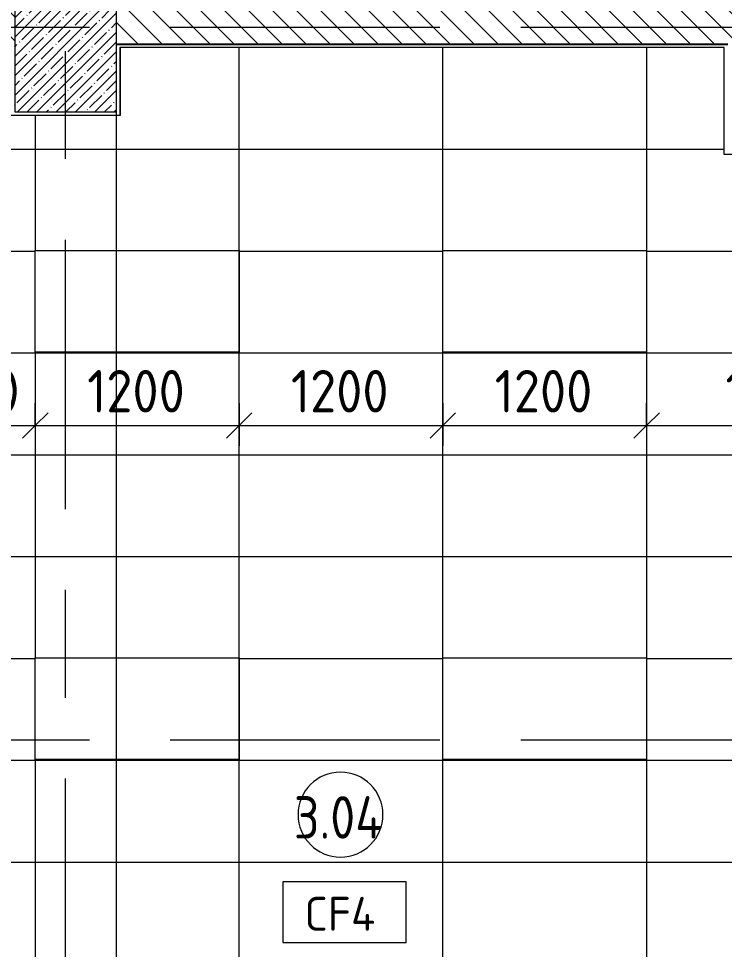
# Model space of a CAD drawing. Header units: millimetres. Extents: x -5507 to 191320, y -8553 to 29000.
# Drawn here: x 33033 to 37189, y 2366 to 7850 of the extents above; entities that cross this region are included whole.
import ezdxf

# ---------------------------------------------------------------- set-up
doc = ezdxf.new("R2010")
doc.units = ezdxf.units.MM
doc.linetypes.add('Осевая', pattern=[3175, 635, -476.25, 1587.5, -476.25])
for name, color, linetype, lineweight in [('A-ANNO-DIMS', 7, 'Continuous', 9), ('A-ANNO-DIMS-100', 7, 'Continuous', 9), ('A-AREA-IDEN', 7, 'Continuous', 9), ('A-CLNG', 7, 'Continuous', 9), ('A-CLNG-IDEN', 7, 'Continuous', 9), ('A-CLNG-PATT', 7, 'Continuous', 9), ('A-FLOR', 7, 'Continuous', 9), ('I-WALL', 7, 'Continuous', 9), ('S-COLS', 7, 'Continuous', 9), ('Оси', 7, 'Continuous', 9), ('Оси-2', 7, 'Осевая', 9)]:
    doc.layers.add(name, color=color, linetype=linetype, lineweight=lineweight)
doc.layers.add('A-WALL-1', color=7, linetype='Continuous', lineweight=25, true_color=0x3c3c3c)
doc.styles.add('GOST Common', font='GOST_Common.ttf', dxfattribs={"width": 0.9, "height": 250})
doc.styles.add('GOST Common_1', font='GOST_Common.ttf', dxfattribs={"height": 200})
doc.styles.add('ISOCPEUR', font='isocpeur.ttf', dxfattribs={"width": 0.9, "height": 250})
doc.dimstyles.new('ISO-2_5_0_9К_БОЛЬШОЙ', dxfattribs={"dimscale": 304.8, "dimtxt": 248.995294, "dimasz": 0.492126, "dimexe": 0.393701, "dimexo": 0.984252, "dimgap": 0, "dimtad": 1, "dimdec": 0, "dimrnd": 10, "dimzin": 0, "dimdsep": 46, "dimtxsty": 'ISOCPEUR', "dimblk1": 'OBLIQUE', "dimblk2": 'OBLIQUE', "dimsah": 1, "dimcen": 0.09, "dimdle": 0.393701, "dimazin": 0, "dimtfac": 1, "dimtdec": 4, "dimtix": 1, "dimtmove": 2, "dimatfit": 3, "dimfxl": 1, "dimtvp": 1, "dimtolj": 1, "dimtzin": 0, "dimarcsym": 2})
doc.dimstyles.new('ISO-2_5_0_9К_БОЛЬШОЙ_1', dxfattribs={"dimscale": 304.8, "dimtxt": 248.995294, "dimasz": 0.492126, "dimexe": 0.393701, "dimexo": 0.984252, "dimgap": 0, "dimtad": 1, "dimdec": 0, "dimrnd": 10, "dimzin": 0, "dimdsep": 46, "dimtxsty": 'ISOCPEUR', "dimblk1": 'OBLIQUE', "dimblk2": 'OBLIQUE', "dimsah": 1, "dimcen": 0.09, "dimdle": 0.393701, "dimazin": 0, "dimtfac": 1, "dimtdec": 4, "dimtix": 1, "dimtmove": 0, "dimatfit": 3, "dimfxl": 1, "dimtvp": 1, "dimtolj": 1, "dimtzin": 0, "dimarcsym": 2})
pattern_1 = [(180, (29531.7, 6479.5), (-7e-14, -600), []), (270, (29531.7, 6479.5), (1200, 7e-14), [])]

# ---------------------------------------------------------------- blocks, each defined once
blk = doc.blocks.new('BSC_Колонна _Прямоугольная - 600х600-V8-План потолков с обозначением видов отделки и геометрии 3 этажа в осях 1-12')
at = {"layer": 'S-COLS'}
h = blk.add_hatch(dxfattribs=at)
h.set_pattern_fill('FP_12', color=256, style=0, pattern_type=2)
h.set_pattern_definition([(45, (-33310, -7600), (-57.02463, 57.02463), []), (45, (-33252.975, -7600), (-57.02463, 57.02463), [100.806, -20.161, 3.353, -16.808])])
h.paths.add_polyline_path([(-300, -300), (300, -300), (300, 300), (-300, 300)])
for p, q in [((300, 300), (-300, 300)), ((-300, 300), (-300, -300)), ((300, -300), (300, 300)), ((-300, -300), (300, -300))]:
    blk.add_line(p, q, dxfattribs=at)
blk = doc.blocks.new('Марка_Помещения - Номер-25198446-План потолков с обозначением видов отделки и геометрии 3 этажа в осях 1-12')
at = {"layer": 'A-AREA-IDEN'}
for start, end in [(360, 180), (180, 360)]:
    blk.add_arc((0, 0), 2.5, start, end, dxfattribs=at)
blk = doc.blocks.new('М_потолков - Марка_ Имя типа-25382930-План потолков с обозначением видов отделки и геометрии 3 этажа в осях 1-12')
at = {"layer": 'A-CLNG-IDEN'}
for p, q in [((3.625, 1.984375), (-3.625, 1.984375)), ((-3.625, 1.984375), (-3.625, -1.59375)), ((3.625, -1.59375), (3.625, 1.984375)), ((-3.625, -1.59375), (3.625, -1.59375))]:
    blk.add_line(p, q, dxfattribs=at)
blk = doc.blocks.new('DIMBLOCK70-План потолков с обозначением видов отделки и геометрии 3 этажа в осях 1-12')
at = {"layer": 'A-ANNO-DIMS-100'}
for p, q in [((31931.6, 5584.4), (31931.6, 5333)), ((31931.6, 5453), (31931.6, 5584.4)), ((33131.6, 5584.4), (33131.6, 5333)), ((33131.6, 5453), (33131.6, 5584.4)), ((31931.6, 5453), (33131.6, 5453))]:
    blk.add_line(p, q, dxfattribs=at)
at = {"layer": 'A-ANNO-DIMS-100', "lineweight": 20}
for p, q in [((31931.6, 5453), (32006.6, 5528)), ((33131.6, 5453), (33206.6, 5528)), ((31931.6, 5453), (31856.6, 5378)), ((33131.6, 5453), (33056.6, 5378))]:
    blk.add_line(p, q, dxfattribs=at)
at = {"layer": 'A-ANNO-DIMS-100', "color": 0, "insert": (32463.5, 5779.6), "char_height": 250, "width": 706.764, "attachment_point": 1, "line_spacing_factor": 1.149209, "style": 'ISOCPEUR'}
blk.add_mtext('1200', dxfattribs=at)
blk = doc.blocks.new('_Oblique')
at = {"color": 0, "linetype": 'ByBlock', "lineweight": -2}
blk.add_line((-0.5, -0.5), (0.5, 0.5), dxfattribs=at)
blk = doc.blocks.new('DIMBLOCK71-План потолков с обозначением видов отделки и геометрии 3 этажа в осях 1-12')
at = {"layer": 'A-ANNO-DIMS-100'}
for p, q in [((33131.6, 5584.4), (33131.6, 5333)), ((33131.6, 5453), (33131.6, 5584.4)), ((34331.6, 5584.4), (34331.6, 5333)), ((34331.6, 5453), (34331.6, 5584.4)), ((33131.6, 5453), (34331.6, 5453))]:
    blk.add_line(p, q, dxfattribs=at)
at = {"layer": 'A-ANNO-DIMS-100', "lineweight": 20}
for p, q in [((33131.6, 5453), (33206.6, 5528)), ((34331.6, 5453), (34406.6, 5528)), ((33131.6, 5453), (33056.6, 5378)), ((34331.6, 5453), (34256.6, 5378))]:
    blk.add_line(p, q, dxfattribs=at)
at = {"layer": 'A-ANNO-DIMS-100', "color": 0, "insert": (33437.1, 5779.6), "char_height": 250, "width": 706.764, "attachment_point": 1, "line_spacing_factor": 1.149209, "style": 'ISOCPEUR'}
blk.add_mtext('1200', dxfattribs=at)
blk = doc.blocks.new('DIMBLOCK72-План потолков с обозначением видов отделки и геометрии 3 этажа в осях 1-12')
at = {"layer": 'A-ANNO-DIMS-100'}
for p, q in [((34331.6, 5584.4), (34331.6, 5333)), ((34331.6, 5453), (34331.6, 5584.4)), ((35531.6, 5584.4), (35531.6, 5333)), ((35531.6, 5453), (35531.6, 5584.4)), ((34331.6, 5453), (35531.6, 5453))]:
    blk.add_line(p, q, dxfattribs=at)
at = {"layer": 'A-ANNO-DIMS-100', "lineweight": 20}
for p, q in [((34331.6, 5453), (34406.6, 5528)), ((35531.6, 5453), (35606.6, 5528)), ((34331.6, 5453), (34256.6, 5378)), ((35531.6, 5453), (35456.6, 5378))]:
    blk.add_line(p, q, dxfattribs=at)
at = {"layer": 'A-ANNO-DIMS-100', "color": 0, "insert": (34637.1, 5779.6), "char_height": 250, "width": 706.764, "attachment_point": 1, "line_spacing_factor": 1.149209, "style": 'ISOCPEUR'}
blk.add_mtext('1200', dxfattribs=at)
blk = doc.blocks.new('DIMBLOCK73-План потолков с обозначением видов отделки и геометрии 3 этажа в осях 1-12')
at = {"layer": 'A-ANNO-DIMS-100'}
for p, q in [((35531.6, 5584.4), (35531.6, 5333)), ((35531.6, 5453), (35531.6, 5584.4)), ((36731.6, 5584.4), (36731.6, 5333)), ((36731.6, 5453), (36731.6, 5584.4)), ((35531.6, 5453), (36731.6, 5453))]:
    blk.add_line(p, q, dxfattribs=at)
at = {"layer": 'A-ANNO-DIMS-100', "lineweight": 20}
for p, q in [((35531.6, 5453), (35606.6, 5528)), ((36731.6, 5453), (36806.6, 5528)), ((35531.6, 5453), (35456.6, 5378)), ((36731.6, 5453), (36656.6, 5378))]:
    blk.add_line(p, q, dxfattribs=at)
at = {"layer": 'A-ANNO-DIMS-100', "color": 0, "insert": (35837.1, 5779.6), "char_height": 250, "width": 706.764, "attachment_point": 1, "line_spacing_factor": 1.149209, "style": 'ISOCPEUR'}
blk.add_mtext('1200', dxfattribs=at)
blk = doc.blocks.new('DIMBLOCK74-План потолков с обозначением видов отделки и геометрии 3 этажа в осях 1-12')
at = {"layer": 'A-ANNO-DIMS-100'}
for p, q in [((36731.6, 5584.4), (36731.6, 5333)), ((36731.6, 5453), (36731.6, 5584.4)), ((38250, 5259), (38250, 5573)), ((36731.6, 5453), (38370, 5453)), ((38250, 5453), (38250, 5259))]:
    blk.add_line(p, q, dxfattribs=at)
at = {"layer": 'A-ANNO-DIMS-100', "lineweight": 20}
for p, q in [((36731.6, 5453), (36806.6, 5528)), ((38250, 5453), (38325, 5528)), ((36731.6, 5453), (36656.6, 5378)), ((38250, 5453), (38175, 5378))]:
    blk.add_line(p, q, dxfattribs=at)
at = {"layer": 'A-ANNO-DIMS-100', "color": 0, "insert": (37196.3, 5779.6), "char_height": 250, "width": 706.764, "attachment_point": 1, "line_spacing_factor": 1.149209, "style": 'ISOCPEUR'}
blk.add_mtext('1520', dxfattribs=at)

msp = doc.modelspace()

# ---------------------------------------------------------------- hatches: boundary and pattern name
at = {"layer": 'A-CLNG-PATT'}
h = msp.add_hatch(dxfattribs=at)
h.set_pattern_fill('FP_32', color=256, style=0, pattern_type=2)
h.set_pattern_definition(pattern_1)
h.paths.add_polyline_path([(37969, 421), (38249, 421), (38249, 7049), (37189, 7049), (37189, 7679), (33631, 7679), (33631, 7279), (33610, 7279), (33610, 6484.4), (34331.6, 6484.4), (34331.6, 5884.4), (33610, 5884.4), (33610, 4084.4), (34331.6, 4084.4), (34331.6, 3484.4), (33610, 3484.4), (33610, 1684.4), (34331.6, 1684.4), (34331.6, 1084.4), (33610, 1084.4), (33610, 521), (37969, 520)])
h.paths.add_polyline_path([(32989, 520), (32989, 521), (33010, 521), (33010, 7279), (32989, 7279), (32989, 7679), (31129, 7679), (30996.5, 7643.4), (30996.5, 7679), (30460.7, 7679), (30460.7, 7199), (29810, 7199), (29810, 521), (30363.8, 520)])
h.paths.add_polyline_path([(35531.6, 1084.4), (35531.6, 1684.4), (36731.6, 1684.4), (36731.6, 1084.4), (36176.7, 1084.4)])
h.paths.add_polyline_path([(30731.6, 1084.4), (30731.6, 1684.4), (31931.6, 1684.4), (31931.6, 1084.4)])
h.paths.add_polyline_path([(36176.7, 3484.4), (35531.6, 3484.4), (35531.6, 4084.4), (36731.6, 4084.4), (36731.6, 3484.4)])
h.paths.add_polyline_path([(30731.6, 3484.4), (30731.6, 4084.4), (31931.6, 4084.4), (31931.6, 3484.4)])
h.paths.add_polyline_path([(36731.6, 5884.4), (35531.6, 5884.4), (35531.6, 6484.4), (36731.6, 6484.4)])
h.paths.add_polyline_path([(31931.6, 5884.4), (30731.6, 5884.4), (30731.6, 6484.4), (31931.6, 6484.4)])
h.paths.add_polyline_path([(30731.9, 7279.5), (30695.6, 7414.7), (30768.1, 7414.8)])
h = msp.add_hatch(dxfattribs=at)
h.set_pattern_fill('FP_32', color=256, style=0, pattern_type=2)
h.set_pattern_definition(pattern_1)
h.paths.add_polyline_path([(33610, 521), (33610, 1084.4), (33131.6, 1084.4), (33131.6, 1684.4), (33610, 1684.4), (33610, 3484.4), (33131.6, 3484.4), (33131.6, 4084.4), (33610, 4084.4), (33610, 5884.4), (33131.6, 5884.4), (33131.6, 6484.4), (33610, 6484.4), (33610, 7279), (33010, 7279), (33010, 521), (33270.2, 521)])
h.paths.add_polyline_path([(29810, 521), (29810, 7199), (29531.7, 7199), (29531.7, 521)])
at = {"layer": 'I-WALL'}
h = msp.add_hatch(dxfattribs=at)
h.set_pattern_fill('FP_9', color=256, style=0, pattern_type=2)
h.set_pattern_definition([(135, (0, 0), (-70.71068, -70.71068), [])])
h.paths.add_polyline_path([(38540, 7700), (38540, 7900), (38490, 7900), (38490, 7700)])
h.paths.add_polyline_path([(37210, 7700), (37990, 7700), (37990, 7900), (33610, 7900), (33610, 7700), (36176.7, 7700)])
h.paths.add_polyline_path([(30459.7, 7700), (30996.5, 7700), (30996.5, 7715.9), (31055.9, 7700), (33010, 7700.8), (33010, 7900), (29809.7, 7900), (29809.7, 7700), (30439.7, 7700)])

# ---------------------------------------------------------------- linework, layer by layer
at = {"layer": 'A-CLNG'}
for p, q in [((33131.6, 5884.4), (33131.6, 6484.4)), ((33131.6, 6484.4), (34331.6, 6484.4)), ((34331.6, 6484.4), (34331.6, 5884.4)), ((35531.6, 5884.4), (35531.6, 6484.4)), ((35531.6, 6484.4), (36731.6, 6484.4)), ((36731.6, 6484.4), (36731.6, 5884.4)), ((34331.6, 5884.4), (33131.6, 5884.4)), ((36731.6, 5884.4), (35531.6, 5884.4)), ((33131.6, 3484.4), (33131.6, 4084.4)), ((33131.6, 4084.4), (34331.6, 4084.4)), ((34331.6, 4084.4), (34331.6, 3484.4)), ((35531.6, 3484.4), (35531.6, 4084.4)), ((35531.6, 4084.4), (36731.6, 4084.4)), ((36731.6, 4084.4), (36731.6, 3484.4)), ((34331.6, 3484.4), (33131.6, 3484.4)), ((36731.6, 3484.4), (35531.6, 3484.4))]:
    msp.add_line(p, q, dxfattribs=at)
at = {"layer": 'A-FLOR'}
msp.add_line((33610, 500), (33610, 7300), dxfattribs=at)
at = {"layer": 'A-WALL-1'}
msp.add_line((33610, 7700), (37210, 7700), dxfattribs=at)
at = {"layer": 'I-WALL'}
for p, q in [((37189, 7680), (33630, 7680)), ((33630, 7679), (33630, 7280)), ((37189, 7679), (33631, 7679)), ((33631, 7679), (33631, 7279)), ((37189, 7049), (37189, 7679)), ((33631, 7279), (32989, 7279)), ((33630, 7280), (32990, 7280)), ((38249, 7049), (37189, 7049))]:
    msp.add_line(p, q, dxfattribs=at)
at = {"layer": 'Оси'}
for p, q in [((35990, 7800), (38490, 7800)), ((35990, 3600), (38490, 3600))]:
    msp.add_line(p, q, dxfattribs=at)
at = {"layer": 'Оси-2'}
for p, q in [((33310, 673.4), (33310, 24898.1)), ((-2109.8, 7800), (35990, 7800)), ((-2109.8, 3600), (35990, 3600))]:
    msp.add_line(p, q, dxfattribs=at)

# ---------------------------------------------------------------- block references
at = {"layer": 'A-AREA-IDEN', "xscale": 99.99999999999993, "yscale": 99.99999999999993, "zscale": 99.99999999999993}
msp.add_blockref('Марка_Помещения - Номер-25198446-План потолков с обозначением видов отделки и геометрии 3 этажа в осях 1-12', (34928.8, 3159.7), dxfattribs=at)
at = {"layer": 'A-CLNG-IDEN', "xscale": 99.99999999999993, "yscale": 99.99999999999993, "zscale": 99.99999999999993}
msp.add_blockref('М_потолков - Марка_ Имя типа-25382930-План потолков с обозначением видов отделки и геометрии 3 этажа в осях 1-12', (34952.7, 2565.5), dxfattribs=at)
at = {"layer": 'S-COLS'}
msp.add_blockref('BSC_Колонна _Прямоугольная - 600х600-V8-План потолков с обозначением видов отделки и геометрии 3 этажа в осях 1-12', (33310, 7600), dxfattribs=at)

# ---------------------------------------------------------------- texts
at = {"layer": 'A-AREA-IDEN', "insert": (34654, 3268.3), "char_height": 250, "width": 685.443, "attachment_point": 1, "style": 'GOST Common'}
msp.add_mtext('3.04', dxfattribs=at)
at = {"layer": 'A-CLNG-IDEN', "insert": (34716.9, 2675.2), "char_height": 200, "width": 553.164, "attachment_point": 1, "style": 'GOST Common_1'}
msp.add_mtext('CF4', dxfattribs=at)

# ---------------------------------------------------------------- dimensions: what is measured, and where the dimension line sits
at = {"layer": 'A-ANNO-DIMS'}
dim = msp.add_linear_dim(base=(33131.6, 5453), p1=(31931.6, 5884.4), p2=(33131.6, 5884.4), dimstyle='ISO-2_5_0_9К_БОЛЬШОЙ', override={"dimpost": '<>', "dimfxl": 1200}, dxfattribs=at)
dim.commit()
dim.dimension.update_dxf_attribs({"geometry": 'DIMBLOCK70-План потолков с обозначением видов отделки и геометрии 3 этажа в осях 1-12', "text_midpoint": (32816.9, 5612.9), "dimtype": 160})
for base, p1, p2, override, picture, middle in [((34331.6, 5453), (33131.6, 5884.4), (34331.6, 5884.4), {"dimpost": '<>', "dimfxl": 1200}, 'DIMBLOCK71-План потолков с обозначением видов отделки и геометрии 3 этажа в осях 1-12', (33731.6, 5578)), ((35531.6, 5453), (34331.6, 5884.4), (35531.6, 5884.4), {"dimpost": '<>', "dimfxl": 1200}, 'DIMBLOCK72-План потолков с обозначением видов отделки и геометрии 3 этажа в осях 1-12', (34931.6, 5578)), ((36731.6, 5453), (35531.6, 5884.4), (36731.6, 5884.4), {"dimpost": '<>', "dimfxl": 1200}, 'DIMBLOCK73-План потолков с обозначением видов отделки и геометрии 3 этажа в осях 1-12', (36131.6, 5578)), ((38250, 5453), (36731.6, 5884.4), (38250, 5559), {"dimpost": '<>', "dimfxl": 1552.838975}, 'DIMBLOCK74-План потолков с обозначением видов отделки и геометрии 3 этажа в осях 1-12', (37490.8, 5578))]:
    dim = msp.add_linear_dim(base=base, p1=p1, p2=p2, dimstyle='ISO-2_5_0_9К_БОЛЬШОЙ_1', override=override, dxfattribs=at)
    dim.commit()
    dim.dimension.update_dxf_attribs({"geometry": picture, "text_midpoint": middle})

doc.saveas('drawing.dxf')
